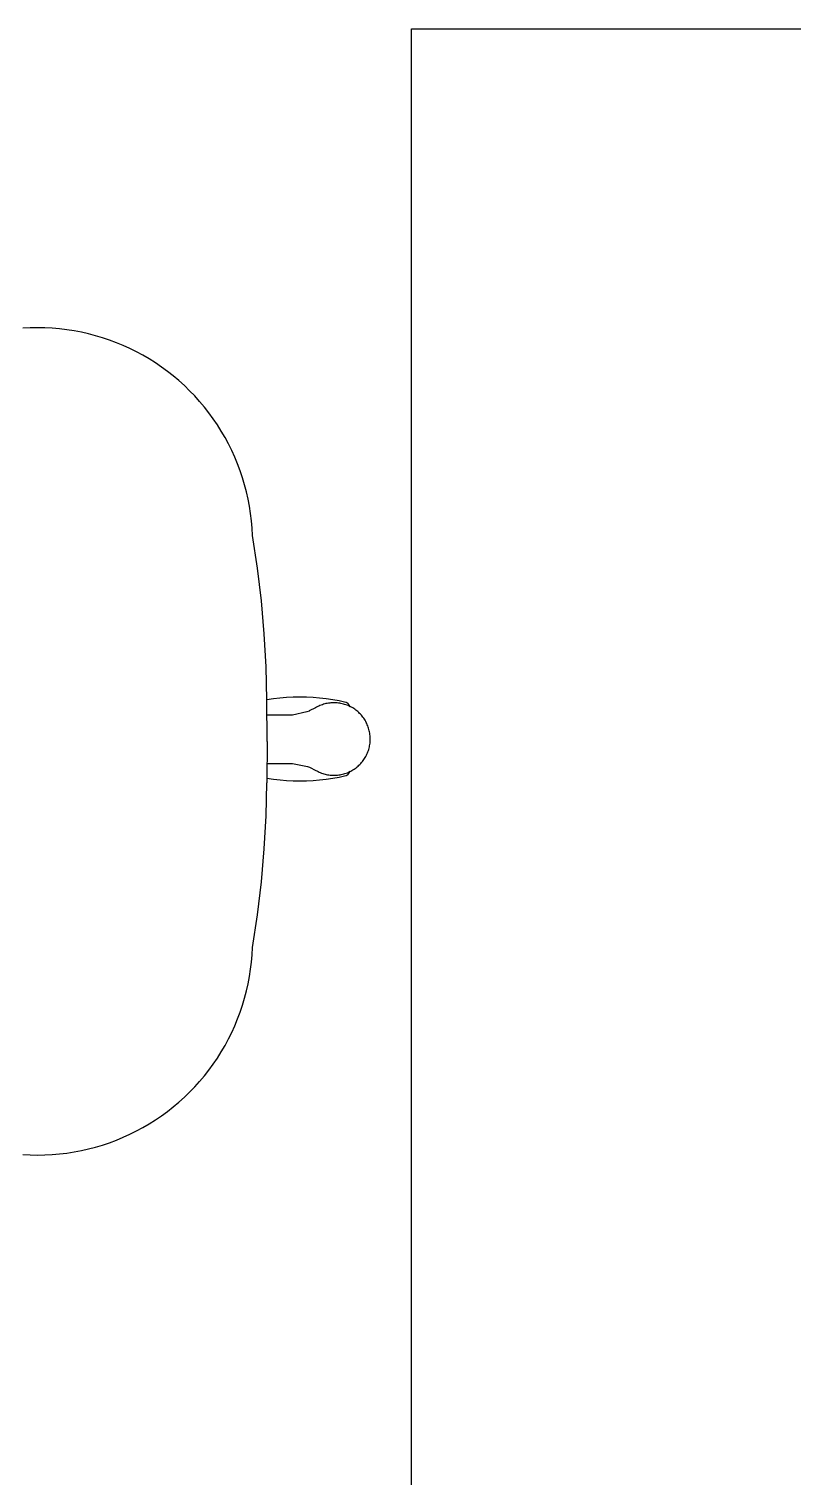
# Model space of a CAD drawing. Header units: inches. Extents: x 4 to 2210, y 3 to 2073.
# Drawn here: x 1286.99 to 1302.22, y 1953.35 to 1982.24 of the extents above; entities that cross this region are included whole.
import ezdxf

# ---------------------------------------------------------------- set-up
doc = ezdxf.new("R2010")
doc.units = ezdxf.units.IN
doc.header["$MEASUREMENT"] = 0
doc.layers.add('Planon_construction', color=253, linetype='Continuous')

# ---------------------------------------------------------------- blocks, each defined once
blk = doc.blocks.new('8 person table')
at = {"layer": 'Planon_construction'}
for p, q in [((-308.65, -1253.08, 0), (-308.65, 1126.14, 0)), ((-308.65, 1126.14, 0), (484.43, 1126.14, 0)), ((-460.93, 1006.8, 0), (-463.86, 1006.65, 0)), ((-458, 1006.85, 0), (-460.93, 1006.8, 0)), ((-455.07, 1006.8, 0), (-458, 1006.85, 0)), ((-452.14, 1006.65, 0), (-455.07, 1006.8, 0)), ((-449.22, 1006.41, 0), (-452.14, 1006.65, 0)), ((-446.31, 1006.06, 0), (-449.22, 1006.41, 0)), ((-443.41, 1005.61, 0), (-446.31, 1006.06, 0)), ((-440.53, 1005.06, 0), (-443.41, 1005.61, 0)), ((-437.67, 1004.42, 0), (-440.53, 1005.06, 0)), ((-434.84, 1003.68, 0), (-437.67, 1004.42, 0)), ((-432.03, 1002.84, 0), (-434.84, 1003.68, 0)), ((-429.25, 1001.91, 0), (-432.03, 1002.84, 0)), ((-426.5, 1000.88, 0), (-429.25, 1001.91, 0)), ((-423.79, 999.76, 0), (-426.5, 1000.88, 0)), ((-421.12, 998.54, 0), (-423.79, 999.76, 0)), ((-418.5, 997.24, 0), (-421.12, 998.54, 0)), ((-415.92, 995.85, 0), (-418.5, 997.24, 0)), ((-413.39, 994.37, 0), (-415.92, 995.85, 0)), ((-410.91, 992.8, 0), (-413.39, 994.37, 0)), ((-408.49, 991.15, 0), (-410.91, 992.8, 0)), ((-406.12, 989.42, 0), (-408.49, 991.15, 0)), ((-403.82, 987.61, 0), (-406.12, 989.42, 0)), ((-401.57, 985.72, 0), (-403.82, 987.61, 0)), ((-399.4, 983.76, 0), (-401.57, 985.72, 0)), ((-397.29, 981.72, 0), (-399.4, 983.76, 0)), ((-395.25, 979.61, 0), (-397.29, 981.72, 0)), ((-393.29, 977.43, 0), (-395.25, 979.61, 0)), ((-391.4, 975.19, 0), (-393.29, 977.43, 0)), ((-389.59, 972.88, 0), (-391.4, 975.19, 0)), ((-387.86, 970.52, 0), (-389.59, 972.88, 0)), ((-386.21, 968.09, 0), (-387.86, 970.52, 0)), ((-384.65, 965.61, 0), (-386.21, 968.09, 0)), ((-383.17, 963.08, 0), (-384.65, 965.61, 0)), ((-381.78, 960.5, 0), (-383.17, 963.08, 0)), ((-380.48, 957.88, 0), (-381.78, 960.5, 0)), ((-379.27, 955.21, 0), (-380.48, 957.88, 0)), ((-378.15, 952.5, 0), (-379.27, 955.21, 0)), ((-377.12, 949.75, 0), (-378.15, 952.5, 0)), ((-376.19, 946.97, 0), (-377.12, 949.75, 0)), ((-375.35, 944.16, 0), (-376.19, 946.97, 0)), ((-374.61, 941.33, 0), (-375.35, 944.16, 0)), ((-373.97, 938.46, 0), (-374.61, 941.33, 0)), ((-373.43, 935.58, 0), (-373.97, 938.46, 0)), ((-372.98, 932.69, 0), (-373.43, 935.58, 0)), ((-372.63, 929.78, 0), (-372.98, 932.69, 0)), ((-372.39, 926.85, 0), (-372.63, 929.78, 0)), ((-372.24, 923.93, 0), (-372.39, 926.85, 0)), ((-370.24, 910.88, 0), (-372.24, 923.93, 0)), ((-368.66, 897.77, 0), (-370.24, 910.88, 0)), ((-367.51, 884.62, 0), (-368.66, 897.77, 0)), ((-366.78, 871.44, 0), (-367.51, 884.62, 0)), ((-366.47, 858.24, 0), (-366.78, 871.44, 0)), ((-363.86, 858.67, 0), (-366.47, 858.28, 0)), ((-366.29, 841.68, 0), (-366.47, 858.24, 0)), ((-361.23, 858.98, 0), (-363.86, 858.67, 0)), ((-358.6, 859.2, 0), (-361.23, 858.98, 0)), ((-355.96, 859.33, 0), (-358.6, 859.2, 0)), ((-353.32, 859.37, 0), (-355.96, 859.33, 0)), ((-350.67, 859.33, 0), (-353.32, 859.37, 0)), ((-348.03, 859.2, 0), (-350.67, 859.33, 0)), ((-345.4, 858.98, 0), (-348.03, 859.2, 0)), ((-346.6, 855.34, 0), (-347.03, 855.09, 0)), ((-346.15, 855.57, 0), (-346.6, 855.34, 0)), ((-345.7, 855.79, 0), (-346.15, 855.57, 0)), ((-345.24, 855.99, 0), (-345.7, 855.79, 0)), ((-342.77, 858.68, 0), (-345.4, 858.98, 0)), ((-344.77, 856.18, 0), (-345.24, 855.99, 0)), ((-344.3, 856.35, 0), (-344.77, 856.18, 0)), ((-343.82, 856.5, 0), (-344.3, 856.35, 0)), ((-343.34, 856.64, 0), (-343.82, 856.5, 0)), ((-342.85, 856.76, 0), (-343.34, 856.64, 0)), ((-342.35, 856.86, 0), (-342.85, 856.76, 0)), ((-340.16, 858.3, 0), (-342.77, 858.68, 0)), ((-341.86, 856.94, 0), (-342.35, 856.86, 0)), ((-341.36, 857.01, 0), (-341.86, 856.94, 0)), ((-340.86, 857.06, 0), (-341.36, 857.01, 0)), ((-340.36, 857.1, 0), (-340.86, 857.06, 0)), ((-339.86, 857.11, 0), (-340.36, 857.1, 0)), ((-337.56, 857.82, 0), (-340.16, 858.3, 0)), ((-339.35, 857.11, 0), (-339.86, 857.11, 0)), ((-338.85, 857.09, 0), (-339.35, 857.11, 0)), ((-338.35, 857.06, 0), (-338.85, 857.09, 0)), ((-337.85, 857, 0), (-338.35, 857.06, 0)), ((-337.35, 856.93, 0), (-337.85, 857, 0)), ((-334.97, 857.26, 0), (-337.56, 857.82, 0)), ((-336.86, 856.84, 0), (-337.35, 856.93, 0)), ((-336.36, 856.74, 0), (-336.86, 856.84, 0)), ((-335.88, 856.61, 0), (-336.36, 856.74, 0)), ((-335.39, 856.48, 0), (-335.88, 856.61, 0)), ((-334.92, 856.32, 0), (-335.39, 856.48, 0)), ((-334.91, 857.25, 0), (-334.97, 857.26, 0)), ((-334.44, 856.15, 0), (-334.92, 856.32, 0)), ((-334.84, 857.23, 0), (-334.91, 857.25, 0)), ((-334.77, 857.21, 0), (-334.84, 857.23, 0)), ((-334.7, 857.18, 0), (-334.77, 857.21, 0)), ((-334.64, 857.15, 0), (-334.7, 857.18, 0)), ((-334.57, 857.13, 0), (-334.64, 857.15, 0)), ((-334.51, 857.09, 0), (-334.57, 857.13, 0)), ((-334.45, 857.06, 0), (-334.51, 857.09, 0)), ((-334.38, 857.03, 0), (-334.45, 857.06, 0)), ((-333.98, 855.96, 0), (-334.44, 856.15, 0)), ((-334.32, 856.99, 0), (-334.38, 857.03, 0)), ((-334.26, 856.95, 0), (-334.32, 856.99, 0)), ((-334.21, 856.91, 0), (-334.26, 856.95, 0)), ((-334.15, 856.86, 0), (-334.21, 856.91, 0)), ((-334.1, 856.82, 0), (-334.15, 856.86, 0)), ((-334.04, 856.77, 0), (-334.1, 856.82, 0)), ((-333.99, 856.72, 0), (-334.04, 856.77, 0)), ((-333.94, 856.67, 0), (-333.99, 856.72, 0)), ((-333.52, 855.75, 0), (-333.98, 855.96, 0)), ((-333.89, 856.62, 0), (-333.94, 856.67, 0)), ((-333.85, 856.57, 0), (-333.89, 856.62, 0)), ((-333.8, 856.51, 0), (-333.85, 856.57, 0)), ((-333.76, 856.45, 0), (-333.8, 856.51, 0)), ((-333.72, 856.4, 0), (-333.76, 856.45, 0)), ((-333.68, 856.34, 0), (-333.72, 856.4, 0)), ((-333.64, 856.28, 0), (-333.68, 856.34, 0)), ((-333.61, 856.21, 0), (-333.64, 856.28, 0)), ((-333.58, 856.15, 0), (-333.61, 856.21, 0)), ((-333.55, 856.09, 0), (-333.58, 856.15, 0)), ((-333.52, 856.02, 0), (-333.55, 856.09, 0)), ((-333.49, 855.95, 0), (-333.52, 856.02, 0)), ((-333.07, 855.53, 0), (-333.52, 855.75, 0)), ((-333.47, 855.89, 0), (-333.49, 855.95, 0)), ((-333.45, 855.82, 0), (-333.47, 855.89, 0)), ((-333.43, 855.75, 0), (-333.45, 855.82, 0)), ((-333.41, 855.68, 0), (-333.43, 855.75, 0)), ((-333.4, 855.61, 0), (-333.41, 855.68, 0)), ((-333.39, 855.54, 0), (-333.4, 855.61, 0)), ((-332.62, 855.3, 0), (-333.07, 855.53, 0)), ((-332.19, 855.04, 0), (-332.62, 855.3, 0)), ((-364.5, 852.18, 0), (-366.41, 852.2, 0)), ((-361.31, 852.17, 0), (-364.5, 852.18, 0)), ((-356.26, 852.22, 0), (-361.31, 852.17, 0)), ((-350.45, 853.46, 0), (-356.26, 852.22, 0)), ((-349.59, 853.82, 0), (-350.45, 853.46, 0)), ((-347.03, 855.09, 0), (-349.56, 853.84, 0)), ((-349.56, 853.84, 0), (-349.54, 853.78, 0)), ((-331.76, 854.78, 0), (-332.19, 855.04, 0)), ((-331.34, 854.5, 0), (-331.76, 854.78, 0)), ((-330.94, 854.2, 0), (-331.34, 854.5, 0)), ((-330.54, 853.89, 0), (-330.94, 854.2, 0)), ((-330.16, 853.57, 0), (-330.54, 853.89, 0)), ((-329.78, 853.23, 0), (-330.16, 853.57, 0)), ((-329.42, 852.88, 0), (-329.78, 853.23, 0)), ((-329.07, 852.52, 0), (-329.42, 852.88, 0)), ((-328.73, 852.15, 0), (-329.07, 852.52, 0)), ((-328.41, 851.76, 0), (-328.73, 852.15, 0)), ((-328.1, 851.37, 0), (-328.41, 851.76, 0)), ((-327.8, 850.96, 0), (-328.1, 851.37, 0)), ((-327.52, 850.54, 0), (-327.8, 850.96, 0)), ((-327.25, 850.12, 0), (-327.52, 850.54, 0)), ((-327, 849.68, 0), (-327.25, 850.12, 0)), ((-326.76, 849.24, 0), (-327, 849.68, 0)), ((-326.54, 848.79, 0), (-326.76, 849.24, 0)), ((-326.34, 848.33, 0), (-326.54, 848.79, 0)), ((-326.15, 847.86, 0), (-326.34, 848.33, 0)), ((-325.97, 847.39, 0), (-326.15, 847.86, 0)), ((-325.82, 846.91, 0), (-325.97, 847.39, 0)), ((-325.68, 846.43, 0), (-325.82, 846.91, 0)), ((-325.55, 845.94, 0), (-325.68, 846.43, 0)), ((-325.45, 845.45, 0), (-325.55, 845.94, 0)), ((-325.36, 844.96, 0), (-325.45, 845.45, 0)), ((-325.29, 844.46, 0), (-325.36, 844.96, 0)), ((-325.23, 843.96, 0), (-325.29, 844.46, 0)), ((-325.19, 843.46, 0), (-325.23, 843.96, 0)), ((-366.29, 841.68, 0), (-366.47, 825.12, 0)), ((-326.1, 837.54, 0), (-325.93, 838.01, 0)), ((-325.93, 838.01, 0), (-325.78, 838.49, 0)), ((-325.78, 838.49, 0), (-325.64, 838.97, 0)), ((-325.64, 838.97, 0), (-325.52, 839.46, 0)), ((-325.52, 839.46, 0), (-325.42, 839.95, 0)), ((-325.42, 839.95, 0), (-325.34, 840.45, 0)), ((-325.34, 840.45, 0), (-325.27, 840.95, 0)), ((-325.27, 840.95, 0), (-325.22, 841.45, 0)), ((-325.22, 841.45, 0), (-325.19, 841.95, 0)), ((-325.17, 842.96, 0), (-325.19, 843.46, 0)), ((-325.19, 841.95, 0), (-325.17, 842.45, 0)), ((-325.17, 842.45, 0), (-325.17, 842.96, 0)), ((-366.39, 832.83, 0), (-365.47, 832.85, 0)), ((-365.47, 832.85, 0), (-361.22, 832.91, 0)), ((-361.22, 832.91, 0), (-356.17, 832.91, 0)), ((-356.17, 832.91, 0), (-350.29, 831.69, 0)), ((-330.06, 831.8, 0), (-329.69, 832.14, 0)), ((-329.69, 832.14, 0), (-329.33, 832.49, 0)), ((-329.33, 832.49, 0), (-328.98, 832.85, 0)), ((-328.98, 832.85, 0), (-328.65, 833.23, 0)), ((-328.65, 833.23, 0), (-328.33, 833.62, 0)), ((-328.33, 833.62, 0), (-328.02, 834.02, 0)), ((-328.02, 834.02, 0), (-327.73, 834.42, 0)), ((-327.73, 834.42, 0), (-327.45, 834.84, 0)), ((-327.45, 834.84, 0), (-327.19, 835.27, 0)), ((-327.19, 835.27, 0), (-326.94, 835.71, 0)), ((-326.94, 835.71, 0), (-326.7, 836.15, 0)), ((-326.7, 836.15, 0), (-326.49, 836.61, 0)), ((-326.49, 836.61, 0), (-326.29, 837.07, 0)), ((-326.29, 837.07, 0), (-326.1, 837.54, 0)), ((-366.45, 826.99, 0), (-363.84, 826.6, 0)), ((-363.84, 826.6, 0), (-361.21, 826.3, 0)), ((-361.21, 826.3, 0), (-358.58, 826.08, 0)), ((-350.29, 831.69, 0), (-349.49, 831.36, 0)), ((-349.46, 831.35, 0), (-349.44, 831.4, 0)), ((-349.46, 831.35, 0), (-346.92, 830.12, 0)), ((-348.02, 826.08, 0), (-345.39, 826.29, 0)), ((-346.92, 830.12, 0), (-346.48, 829.88, 0)), ((-346.48, 829.88, 0), (-346.03, 829.65, 0)), ((-346.03, 829.65, 0), (-345.58, 829.43, 0)), ((-345.58, 829.43, 0), (-345.12, 829.24, 0)), ((-345.39, 826.29, 0), (-342.77, 826.59, 0)), ((-345.12, 829.24, 0), (-344.65, 829.05, 0)), ((-344.65, 829.05, 0), (-344.17, 828.89, 0)), ((-344.17, 828.89, 0), (-343.69, 828.74, 0)), ((-343.69, 828.74, 0), (-343.21, 828.61, 0)), ((-343.21, 828.61, 0), (-342.72, 828.49, 0)), ((-342.77, 826.59, 0), (-340.16, 826.98, 0)), ((-342.72, 828.49, 0), (-342.22, 828.39, 0)), ((-342.22, 828.39, 0), (-341.73, 828.31, 0)), ((-341.73, 828.31, 0), (-341.23, 828.25, 0)), ((-341.23, 828.25, 0), (-340.73, 828.2, 0)), ((-340.73, 828.2, 0), (-340.23, 828.17, 0)), ((-340.23, 828.17, 0), (-339.72, 828.16, 0)), ((-340.16, 826.98, 0), (-337.56, 827.46, 0)), ((-339.72, 828.16, 0), (-339.22, 828.17, 0)), ((-339.22, 828.17, 0), (-338.72, 828.19, 0)), ((-338.72, 828.19, 0), (-338.22, 828.23, 0)), ((-338.22, 828.23, 0), (-337.72, 828.29, 0)), ((-337.72, 828.29, 0), (-337.22, 828.37, 0)), ((-337.56, 827.46, 0), (-334.97, 828.01, 0)), ((-337.22, 828.37, 0), (-336.73, 828.46, 0)), ((-336.73, 828.46, 0), (-336.24, 828.57, 0)), ((-336.24, 828.57, 0), (-335.75, 828.7, 0)), ((-335.75, 828.7, 0), (-335.27, 828.84, 0)), ((-335.27, 828.84, 0), (-334.79, 829, 0)), ((-334.97, 828.01, 0), (-334.91, 828.03, 0)), ((-334.91, 828.03, 0), (-334.84, 828.05, 0)), ((-334.84, 828.05, 0), (-334.77, 828.07, 0)), ((-334.79, 829, 0), (-334.32, 829.18, 0)), ((-334.77, 828.07, 0), (-334.7, 828.1, 0)), ((-334.7, 828.1, 0), (-334.64, 828.12, 0)), ((-334.64, 828.12, 0), (-334.57, 828.15, 0)), ((-334.57, 828.15, 0), (-334.51, 828.18, 0)), ((-334.51, 828.18, 0), (-334.45, 828.22, 0)), ((-334.45, 828.22, 0), (-334.38, 828.25, 0)), ((-334.38, 828.25, 0), (-334.32, 828.29, 0)), ((-334.32, 829.18, 0), (-333.86, 829.37, 0)), ((-334.32, 828.29, 0), (-334.26, 828.33, 0)), ((-334.26, 828.33, 0), (-334.21, 828.37, 0)), ((-334.21, 828.37, 0), (-334.15, 828.41, 0)), ((-334.15, 828.41, 0), (-334.1, 828.46, 0)), ((-334.1, 828.46, 0), (-334.04, 828.5, 0)), ((-334.04, 828.5, 0), (-333.99, 828.55, 0)), ((-333.99, 828.55, 0), (-333.94, 828.6, 0)), ((-333.94, 828.6, 0), (-333.89, 828.66, 0)), ((-333.89, 828.66, 0), (-333.85, 828.71, 0)), ((-333.86, 829.37, 0), (-333.4, 829.58, 0)), ((-333.85, 828.71, 0), (-333.8, 828.77, 0)), ((-333.8, 828.77, 0), (-333.76, 828.82, 0)), ((-333.76, 828.82, 0), (-333.72, 828.88, 0)), ((-333.72, 828.88, 0), (-333.68, 828.94, 0)), ((-333.68, 828.94, 0), (-333.64, 829, 0)), ((-333.64, 829, 0), (-333.61, 829.06, 0)), ((-333.61, 829.06, 0), (-333.58, 829.13, 0)), ((-333.58, 829.13, 0), (-333.55, 829.19, 0)), ((-333.55, 829.19, 0), (-333.52, 829.26, 0)), ((-333.52, 829.26, 0), (-333.49, 829.32, 0)), ((-333.49, 829.32, 0), (-333.47, 829.39, 0)), ((-333.47, 829.39, 0), (-333.45, 829.46, 0)), ((-333.45, 829.46, 0), (-333.43, 829.53, 0)), ((-333.43, 829.53, 0), (-333.41, 829.6, 0)), ((-333.41, 829.6, 0), (-333.4, 829.67, 0)), ((-333.4, 829.58, 0), (-332.95, 829.81, 0)), ((-333.4, 829.67, 0), (-333.39, 829.74, 0)), ((-332.95, 829.81, 0), (-332.51, 830.05, 0)), ((-332.51, 830.05, 0), (-332.07, 830.3, 0)), ((-332.07, 830.3, 0), (-331.65, 830.57, 0)), ((-331.65, 830.57, 0), (-331.24, 830.86, 0)), ((-331.24, 830.86, 0), (-330.83, 831.16, 0)), ((-330.83, 831.16, 0), (-330.44, 831.47, 0)), ((-330.44, 831.47, 0), (-330.06, 831.8, 0)), ((-366.78, 811.92, 0), (-366.47, 825.12, 0)), ((-358.58, 826.08, 0), (-355.94, 825.95, 0)), ((-355.94, 825.95, 0), (-353.3, 825.91, 0)), ((-353.3, 825.91, 0), (-350.66, 825.95, 0)), ((-350.66, 825.95, 0), (-348.02, 826.08, 0)), ((-367.51, 798.74, 0), (-366.78, 811.92, 0)), ((-368.66, 785.59, 0), (-367.51, 798.74, 0)), ((-370.24, 772.49, 0), (-368.66, 785.59, 0)), ((-372.24, 759.44, 0), (-370.24, 772.49, 0)), ((-372.39, 756.51, 0), (-372.24, 759.44, 0)), ((-372.98, 750.68, 0), (-372.63, 753.59, 0)), ((-372.63, 753.59, 0), (-372.39, 756.51, 0)), ((-373.97, 744.9, 0), (-373.43, 747.78, 0)), ((-373.43, 747.78, 0), (-372.98, 750.68, 0)), ((-375.35, 739.2, 0), (-374.61, 742.04, 0)), ((-374.61, 742.04, 0), (-373.97, 744.9, 0)), ((-377.12, 733.62, 0), (-376.19, 736.39, 0)), ((-376.19, 736.39, 0), (-375.35, 739.2, 0)), ((-380.48, 725.49, 0), (-379.27, 728.16, 0)), ((-379.27, 728.16, 0), (-378.15, 730.87, 0)), ((-378.15, 730.87, 0), (-377.12, 733.62, 0)), ((-383.17, 720.28, 0), (-381.78, 722.86, 0)), ((-381.78, 722.86, 0), (-380.48, 725.49, 0)), ((-386.21, 715.27, 0), (-384.65, 717.75, 0)), ((-384.65, 717.75, 0), (-383.17, 720.28, 0)), ((-389.59, 710.48, 0), (-387.86, 712.85, 0)), ((-387.86, 712.85, 0), (-386.21, 715.27, 0)), ((-395.25, 703.76, 0), (-393.29, 705.93, 0)), ((-393.29, 705.93, 0), (-391.4, 708.18, 0)), ((-391.4, 708.18, 0), (-389.59, 710.48, 0)), ((-401.57, 697.65, 0), (-399.4, 699.61, 0)), ((-399.4, 699.61, 0), (-397.29, 701.65, 0)), ((-397.29, 701.65, 0), (-395.25, 703.76, 0)), ((-408.49, 692.21, 0), (-406.12, 693.95, 0)), ((-406.12, 693.95, 0), (-403.82, 695.76, 0)), ((-403.82, 695.76, 0), (-401.57, 697.65, 0)), ((-415.92, 687.52, 0), (-413.39, 689, 0)), ((-413.39, 689, 0), (-410.91, 690.56, 0)), ((-410.91, 690.56, 0), (-408.49, 692.21, 0)), ((-429.25, 681.46, 0), (-426.5, 682.49, 0)), ((-426.5, 682.49, 0), (-423.79, 683.61, 0)), ((-423.79, 683.61, 0), (-421.12, 684.82, 0)), ((-421.12, 684.82, 0), (-418.5, 686.13, 0)), ((-418.5, 686.13, 0), (-415.92, 687.52, 0)), ((-463.86, 676.72, 0), (-460.93, 676.57, 0)), ((-460.93, 676.57, 0), (-458, 676.52, 0)), ((-458, 676.52, 0), (-455.07, 676.56, 0)), ((-455.07, 676.56, 0), (-452.14, 676.71, 0)), ((-452.14, 676.71, 0), (-449.22, 676.96, 0)), ((-449.22, 676.96, 0), (-446.31, 677.31, 0)), ((-446.31, 677.31, 0), (-443.41, 677.76, 0)), ((-443.41, 677.76, 0), (-440.53, 678.3, 0)), ((-440.53, 678.3, 0), (-437.67, 678.95, 0)), ((-437.67, 678.95, 0), (-434.84, 679.69, 0)), ((-434.84, 679.69, 0), (-432.03, 680.53, 0)), ((-432.03, 680.53, 0), (-429.25, 681.46, 0))]:
    blk.add_line(p, q, dxfattribs=at)

msp = doc.modelspace()

# ---------------------------------------------------------------- block references
at = {"layer": 'Planon_construction', "xscale": 0.05, "yscale": 0.05, "zscale": 0.05}
msp.add_blockref('8 person table', (1310.061, 1925.93), dxfattribs=at)

doc.saveas('drawing.dxf')
